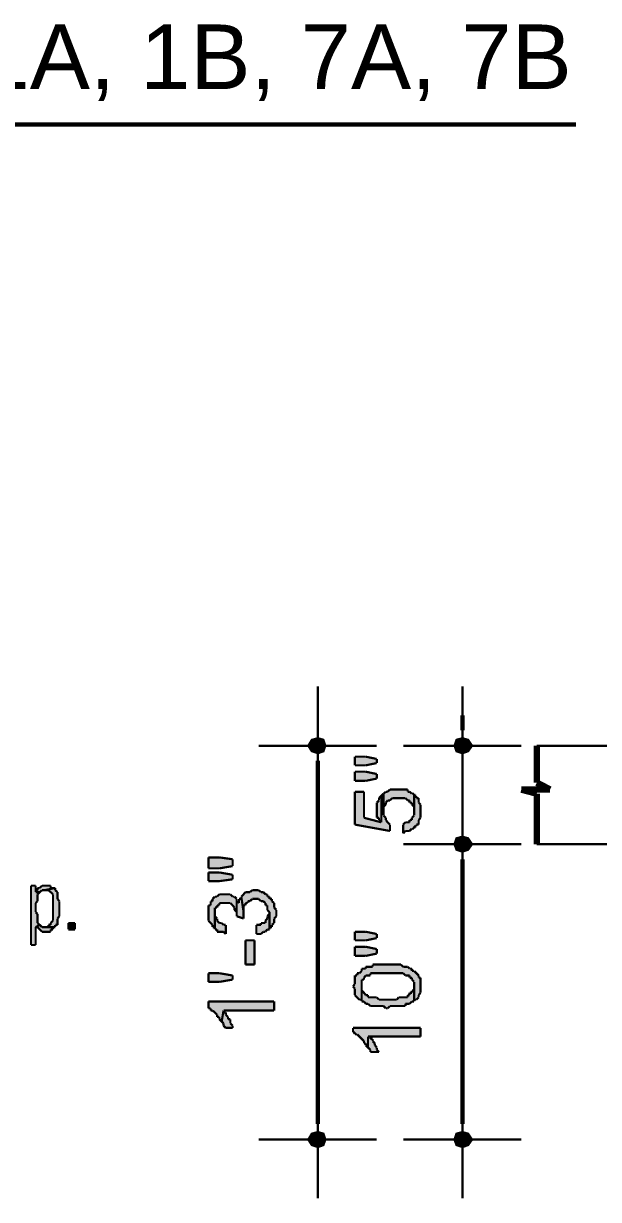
# Model space of a CAD drawing. Header units: millimetres. Extents: x 5 to 350, y 3 to 213.
# Drawn here: x 97.92 to 120.16, y 104.7 to 150.2 of the extents above; entities that cross this region are included whole.
import ezdxf

# ---------------------------------------------------------------- set-up
doc = ezdxf.new("R2010")
doc.units = ezdxf.units.MM
for name, color, linetype in [('H', 251, 'Continuous'), ('P', 255, 'Continuous'), ('T', 255, 'Continuous')]:
    doc.layers.add(name, color=color, linetype=linetype)
doc.styles.get("Standard").update_dxf_attribs({"font": 'arial.ttf'})

msp = doc.modelspace()

# ---------------------------------------------------------------- hatches: boundary and pattern name
at = {"layer": 'H', "linetype": 'Continuous'}
for points in [[(108.885, 122.255), (109.044, 122.52), (109.308, 122.255), (108.885, 122.255)], [(109.308, 122.255), (109.044, 122.52), (109.308, 122.59), (109.308, 122.255)], [(109.308, 122.255), (109.308, 122.59), (109.555, 122.52), (109.308, 122.255)], [(109.308, 122.255), (109.555, 122.52), (109.643, 122.255), (109.308, 122.255)], [(114.547, 122.255), (114.635, 122.52), (114.9, 122.255), (114.547, 122.255)], [(114.9, 122.255), (114.635, 122.52), (114.9, 122.59), (114.9, 122.255)], [(114.9, 122.255), (114.9, 122.59), (115.147, 122.52), (114.9, 122.255)], [(114.9, 122.255), (115.147, 122.52), (115.323, 122.255), (114.9, 122.255)], [(109.044, 122.008), (108.885, 122.255), (109.308, 122.255), (109.044, 122.008)], [(109.308, 121.92), (109.044, 122.008), (109.308, 122.255), (109.308, 121.92)], [(109.308, 121.92), (109.308, 122.255), (109.555, 122.008), (109.308, 121.92)], [(109.555, 122.008), (109.308, 122.255), (109.643, 122.255), (109.555, 122.008)], [(114.635, 122.008), (114.547, 122.255), (114.9, 122.255), (114.635, 122.008)], [(114.9, 121.92), (114.635, 122.008), (114.9, 122.255), (114.9, 121.92)], [(114.9, 121.92), (114.9, 122.255), (115.147, 122.008), (114.9, 121.92)], [(115.147, 122.008), (114.9, 122.255), (115.323, 122.255), (115.147, 122.008)], [(110.737, 121.497), (110.737, 121.832), (111.16, 121.832), (111.584, 121.744), (111.584, 121.585), (111.16, 121.497), (110.737, 121.497)], [(110.737, 120.897), (110.737, 121.25), (111.16, 121.25), (111.584, 121.162), (111.584, 120.985), (111.16, 120.897), (110.737, 120.897)], [(112.095, 118.957), (110.737, 119.204), (110.737, 120.474), (111.09, 120.474), (111.09, 119.468), (111.76, 119.292), (111.76, 120.315), (111.848, 120.403), (111.848, 119.556), (111.936, 119.468), (111.936, 119.38), (112.095, 119.204), (112.095, 118.957)], [(111.76, 119.292), (111.672, 119.38), (111.672, 119.468), (111.584, 119.468), (111.584, 120.05), (111.672, 120.138), (111.672, 120.227), (111.76, 120.315), (111.76, 119.292)], [(111.848, 119.892), (111.848, 120.403), (111.936, 120.474), (112.007, 120.474), (112.095, 120.562), (112.783, 120.562), (112.783, 120.474), (112.854, 120.474), (112.942, 120.403), (113.03, 120.403), (113.03, 119.892), (112.942, 119.98), (112.942, 120.05), (112.854, 120.05), (112.854, 120.138), (112.783, 120.138), (112.695, 120.227), (112.183, 120.227), (112.095, 120.138), (112.007, 120.138), (111.936, 120.05), (111.936, 119.98), (111.848, 119.892)], [(112.607, 118.868), (112.607, 119.204), (112.695, 119.292), (112.854, 119.292), (112.854, 119.38), (112.942, 119.38), (112.942, 119.468), (113.03, 119.556), (113.03, 120.315), (113.118, 120.315), (113.118, 120.227), (113.206, 120.227), (113.206, 120.05), (113.277, 119.98), (113.277, 119.468), (113.206, 119.38), (113.206, 119.204), (113.118, 119.204), (113.118, 119.133), (113.03, 119.133), (113.03, 119.045), (112.942, 119.045), (112.854, 118.957), (112.695, 118.957), (112.607, 118.868)], [(114.9, 118.445), (114.635, 118.71), (114.9, 118.78), (114.9, 118.445)], [(114.9, 118.445), (114.635, 118.71), (114.9, 118.78), (114.9, 118.445)], [(114.9, 118.445), (114.9, 118.78), (115.147, 118.71), (114.9, 118.445)], [(114.9, 118.445), (114.9, 118.78), (115.147, 118.71), (114.9, 118.445)], [(114.547, 118.445), (114.635, 118.71), (114.9, 118.445), (114.547, 118.445)], [(114.547, 118.445), (114.635, 118.71), (114.9, 118.445), (114.547, 118.445)], [(114.635, 118.198), (114.547, 118.445), (114.9, 118.445), (114.635, 118.198)], [(114.635, 118.198), (114.547, 118.445), (114.9, 118.445), (114.635, 118.198)], [(114.9, 118.11), (114.635, 118.198), (114.9, 118.445), (114.9, 118.11)], [(114.9, 118.11), (114.635, 118.198), (114.9, 118.445), (114.9, 118.11)], [(114.9, 118.445), (115.147, 118.71), (115.323, 118.445), (114.9, 118.445)], [(114.9, 118.445), (115.147, 118.71), (115.323, 118.445), (114.9, 118.445)], [(114.9, 118.11), (114.9, 118.445), (115.147, 118.198), (114.9, 118.11)], [(115.147, 118.198), (114.9, 118.445), (115.323, 118.445), (115.147, 118.198)], [(114.9, 118.11), (114.9, 118.445), (115.147, 118.198), (114.9, 118.11)], [(115.147, 118.198), (114.9, 118.445), (115.323, 118.445), (115.147, 118.198)], [(105.075, 117.51), (105.075, 117.934), (105.498, 117.934), (106.01, 117.863), (106.01, 117.598), (105.498, 117.51), (105.075, 117.51)], [(105.075, 117.016), (105.075, 117.352), (105.498, 117.352), (106.01, 117.263), (106.01, 117.087), (105.498, 117.016), (105.075, 117.016)], [(98.213, 114.547), (98.213, 116.84), (98.39, 116.84), (98.39, 116.593), (98.548, 116.593), (98.46, 116.505), (98.46, 116.24), (98.39, 116.17), (98.39, 115.817), (98.46, 115.746), (98.46, 115.394), (98.548, 115.323), (98.39, 115.235), (98.39, 114.547), (98.213, 114.547)], [(98.39, 116.593), (98.46, 116.664), (98.46, 116.752), (98.548, 116.752), (98.637, 116.84), (98.972, 116.84), (98.972, 116.752), (99.148, 116.752), (98.725, 116.664), (98.637, 116.664), (98.548, 116.593), (98.39, 116.593)], [(98.884, 115.235), (98.884, 115.323), (98.972, 115.323), (98.972, 115.394), (99.06, 115.482), (99.06, 116.505), (98.884, 116.664), (98.725, 116.664), (99.148, 116.752), (99.148, 116.664), (99.236, 116.593), (99.236, 116.328), (99.307, 116.24), (99.307, 115.658), (99.236, 115.57), (99.236, 115.323), (99.148, 115.323), (99.148, 115.235), (98.884, 115.235)], [(105.234, 115.235), (105.234, 115.323), (105.075, 115.482), (105.075, 116.082), (105.163, 116.082), (105.163, 116.24), (105.234, 116.24), (105.234, 116.328), (105.322, 116.417), (105.41, 116.417), (105.498, 116.505), (105.922, 116.505), (106.01, 116.417), (106.08, 116.417), (106.168, 116.328), (106.168, 115.817), (106.08, 115.905), (106.08, 115.993), (105.922, 116.17), (105.498, 116.17), (105.498, 116.082), (105.41, 116.082), (105.41, 115.993), (105.322, 115.993), (105.322, 115.235), (105.234, 115.235)], [(107.438, 115.235), (107.438, 115.817), (107.35, 115.905), (107.35, 116.082), (107.28, 116.082), (107.28, 116.17), (107.192, 116.24), (107.103, 116.24), (107.015, 116.328), (106.768, 116.328), (106.68, 116.24), (106.592, 116.24), (106.592, 116.17), (106.504, 116.17), (106.504, 116.082), (106.433, 116.082), (106.433, 115.817), (106.345, 116.417), (106.504, 116.593), (106.68, 116.593), (106.768, 116.664), (107.015, 116.664), (107.103, 116.593), (107.192, 116.593), (107.28, 116.505), (107.35, 116.505), (107.35, 116.417), (107.438, 116.417), (107.438, 116.328), (107.527, 116.328), (107.527, 116.24), (107.615, 116.17), (107.615, 115.993), (107.703, 115.905), (107.703, 115.658), (107.615, 115.57), (107.615, 115.394), (107.527, 115.323), (107.527, 115.235), (107.438, 115.235)], [(106.433, 115.57), (106.168, 115.658), (106.168, 116.24), (106.257, 116.17), (106.257, 116.328), (106.345, 116.328), (106.345, 116.417), (106.433, 115.817), (106.433, 115.57)], [(105.745, 114.97), (105.657, 115.058), (105.41, 115.058), (105.41, 115.147), (105.322, 115.147), (105.322, 115.658), (105.41, 115.57), (105.41, 115.482), (105.498, 115.394), (105.586, 115.394), (105.657, 115.323), (105.745, 115.323), (105.745, 114.97)], [(106.927, 114.97), (106.927, 115.323), (107.103, 115.323), (107.103, 115.394), (107.28, 115.394), (107.28, 115.482), (107.35, 115.57), (107.35, 115.658), (107.438, 115.746), (107.438, 115.147), (107.35, 115.147), (107.28, 115.058), (107.192, 115.058), (107.103, 114.97), (106.927, 114.97)], [(98.637, 115.058), (98.46, 115.235), (98.39, 115.235), (98.548, 115.323), (98.637, 115.235), (99.06, 115.235), (99.06, 115.147), (98.972, 115.147), (98.972, 115.058), (98.637, 115.058)], [(99.66, 115.147), (99.66, 115.394), (99.907, 115.394), (99.907, 115.147), (99.66, 115.147)], [(106.504, 113.788), (106.504, 114.723), (106.856, 114.723), (106.856, 113.788), (106.504, 113.788)], [(110.737, 114.723), (110.737, 115.058), (111.16, 115.058), (111.584, 114.97), (111.584, 114.812), (111.16, 114.723), (110.737, 114.723)], [(110.737, 114.124), (110.737, 114.476), (111.16, 114.476), (111.584, 114.388), (111.584, 114.212), (111.16, 114.124), (110.737, 114.124)], [(110.913, 112.43), (110.737, 112.607), (110.737, 112.854), (110.666, 112.942), (110.737, 113.03), (110.737, 113.365), (110.825, 113.365), (110.825, 113.453), (110.913, 113.453), (111.002, 113.542), (111.002, 113.63), (111.16, 113.63), (111.16, 113.7), (111.425, 113.7), (111.425, 113.788), (112.518, 113.788), (112.607, 113.7), (112.783, 113.7), (112.854, 113.63), (112.942, 113.63), (112.942, 113.542), (113.03, 113.542), (113.206, 113.365), (113.206, 113.277), (113.277, 113.277), (113.277, 112.695), (113.206, 112.607), (113.206, 112.518), (113.118, 112.43), (113.03, 112.43), (113.03, 113.118), (112.942, 113.206), (112.942, 113.277), (112.854, 113.277), (112.854, 113.365), (112.695, 113.365), (112.607, 113.453), (111.337, 113.453), (111.337, 113.365), (111.16, 113.365), (111.09, 113.277), (111.09, 113.206), (111.002, 113.206), (111.002, 112.43), (110.913, 112.43)], [(105.075, 113.118), (105.075, 113.453), (105.498, 113.453), (106.01, 113.365), (106.01, 113.206), (105.498, 113.118), (105.075, 113.118)], [(111.936, 112.095), (111.848, 112.183), (111.337, 112.183), (111.248, 112.272), (111.16, 112.272), (111.09, 112.36), (111.002, 112.36), (111.002, 112.783), (111.16, 112.607), (111.248, 112.607), (111.248, 112.518), (111.584, 112.518), (111.672, 112.43), (112.36, 112.43), (112.43, 112.518), (112.783, 112.518), (112.783, 112.607), (112.854, 112.607), (112.854, 112.695), (112.942, 112.695), (112.942, 112.783), (113.03, 112.783), (113.03, 112.36), (112.942, 112.36), (112.854, 112.272), (112.695, 112.272), (112.695, 112.183), (112.095, 112.183), (112.007, 112.095), (111.936, 112.095)], [(105.586, 111.584), (105.498, 111.672), (105.498, 111.76), (105.41, 111.76), (105.41, 111.848), (105.234, 112.007), (105.163, 112.007), (105.163, 112.095), (105.075, 112.095), (105.075, 112.36), (107.615, 112.36), (107.615, 112.007), (105.657, 112.007), (105.586, 111.584)], [(105.745, 111.337), (105.657, 111.425), (105.657, 111.513), (105.586, 111.584), (105.657, 112.007), (105.657, 111.936), (105.745, 111.936), (105.745, 111.848), (105.833, 111.76), (105.833, 111.672), (105.922, 111.672), (105.922, 111.513), (106.01, 111.425), (106.01, 111.337), (105.745, 111.337)], [(111.248, 110.578), (111.16, 110.666), (111.16, 110.737), (111.09, 110.737), (111.09, 110.825), (110.825, 111.09), (110.737, 111.09), (110.737, 111.16), (110.666, 111.16), (110.666, 111.337), (113.277, 111.337), (113.277, 111.002), (111.248, 111.002), (111.248, 110.578)], [(111.337, 110.402), (111.337, 110.49), (111.248, 110.578), (111.248, 111.002), (111.337, 111.002), (111.337, 110.913), (111.425, 110.913), (111.425, 110.825), (111.513, 110.737), (111.513, 110.666), (111.584, 110.578), (111.584, 110.49), (111.672, 110.402), (111.337, 110.402)], [(108.885, 107.015), (109.044, 107.28), (109.308, 107.015), (108.885, 107.015)], [(109.044, 106.768), (108.885, 107.015), (109.308, 107.015), (109.044, 106.768)], [(109.308, 107.015), (109.044, 107.28), (109.308, 107.35), (109.308, 107.015)], [(109.308, 106.68), (109.044, 106.768), (109.308, 107.015), (109.308, 106.68)], [(109.308, 107.015), (109.308, 107.35), (109.555, 107.28), (109.308, 107.015)], [(109.308, 107.015), (109.555, 107.28), (109.643, 107.015), (109.308, 107.015)], [(109.308, 106.68), (109.308, 107.015), (109.555, 106.768), (109.308, 106.68)], [(109.555, 106.768), (109.308, 107.015), (109.643, 107.015), (109.555, 106.768)], [(114.547, 107.015), (114.635, 107.28), (114.9, 107.015), (114.547, 107.015)], [(114.635, 106.768), (114.547, 107.015), (114.9, 107.015), (114.635, 106.768)], [(114.9, 107.015), (114.635, 107.28), (114.9, 107.35), (114.9, 107.015)], [(114.9, 106.68), (114.635, 106.768), (114.9, 107.015), (114.9, 106.68)], [(114.9, 107.015), (114.9, 107.35), (115.147, 107.28), (114.9, 107.015)], [(114.9, 107.015), (115.147, 107.28), (115.323, 107.015), (114.9, 107.015)], [(114.9, 106.68), (114.9, 107.015), (115.147, 106.768), (114.9, 106.68)], [(115.147, 106.768), (114.9, 107.015), (115.323, 107.015), (115.147, 106.768)]]:
    msp.add_hatch(color=256, dxfattribs=at).paths.add_polyline_path(points)

# ---------------------------------------------------------------- linework, layer by layer
at = {"layer": 'P'}
for points, const_width in [([(90.417, 146.297), (119.292, 146.297)], 0.169), ([(109.308, 119.98), (109.308, 124.548)], 0.085), ([(114.9, 124.548), (114.9, 119.98)], 0.085), ([(114.9, 122.855), (114.9, 123.437)], 0.169), ([(107.015, 122.255), (111.584, 122.255)], 0.085), ([(117.175, 122.255), (112.607, 122.255)], 0.085), ([(117.775, 120.826), (117.775, 122.255)], 0.254), ([(138.853, 122.255), (117.775, 122.255)], 0.085), ([(109.308, 121.673), (109.308, 107.615)], 0.169), ([(110.737, 121.832), (110.737, 121.497)], 0.085), ([(111.16, 121.832), (110.737, 121.832)], 0.085), ([(110.737, 121.497), (111.16, 121.497)], 0.085), ([(111.584, 121.744), (111.16, 121.832)], 0.085), ([(111.16, 121.497), (111.584, 121.585)], 0.085), ([(111.584, 121.585), (111.584, 121.744)], 0.085), ([(110.737, 121.25), (110.737, 120.897)], 0.085), ([(111.16, 121.25), (110.737, 121.25)], 0.085), ([(111.584, 121.162), (111.16, 121.25)], 0.085), ([(111.584, 120.985), (111.584, 121.162)], 0.085), ([(110.737, 120.897), (111.16, 120.897)], 0.085), ([(111.16, 120.897), (111.584, 120.985)], 0.085), ([(112.095, 120.562), (112.007, 120.474)], 0.085), ([(112.183, 120.562), (112.095, 120.562)], 0.085), ([(112.272, 120.562), (112.183, 120.562)], 0.085), ([(112.36, 120.562), (112.272, 120.562)], 0.085), ([(112.43, 120.562), (112.36, 120.562)], 0.085), ([(112.518, 120.562), (112.43, 120.562)], 0.085), ([(112.607, 120.562), (112.518, 120.562)], 0.085), ([(112.695, 120.562), (112.607, 120.562)], 0.085), ([(112.783, 120.562), (112.695, 120.562)], 0.085), ([(112.783, 120.474), (112.783, 120.562)], 0.085), ([(114.9, 116.17), (114.9, 120.738)], 0.085), ([(114.9, 116.17), (114.9, 120.738)], 0.085), ([(117.775, 120.403), (117.175, 120.562)], 0.254), ([(117.175, 120.562), (118.286, 120.562)], 0.254), ([(118.286, 120.562), (117.775, 120.826)], 0.254), ([(110.737, 120.474), (110.737, 119.204)], 0.085), ([(111.09, 120.474), (110.737, 120.474)], 0.085), ([(111.09, 119.468), (111.09, 120.474)], 0.085), ([(111.672, 120.138), (111.584, 120.05)], 0.085), ([(111.76, 120.315), (111.672, 120.227)], 0.085), ([(111.672, 120.227), (111.672, 120.138)], 0.085), ([(111.848, 120.403), (111.76, 120.315)], 0.085), ([(111.76, 119.292), (111.76, 120.315)], 0.085), ([(111.76, 120.315), (111.76, 119.292)], 0.085), ([(111.936, 120.474), (111.848, 120.403)], 0.085), ([(111.848, 120.403), (111.848, 119.715)], 0.085), ([(111.848, 120.403), (111.848, 120.403)], 0.085), ([(111.848, 119.715), (111.848, 120.403)], 0.085), ([(112.007, 120.474), (111.936, 120.474)], 0.085), ([(111.936, 120.05), (112.007, 120.138)], 0.085), ([(112.007, 120.138), (112.095, 120.138)], 0.085), ([(112.095, 120.138), (112.183, 120.227)], 0.085), ([(112.183, 120.227), (112.272, 120.227)], 0.085), ([(112.272, 120.227), (112.36, 120.227)], 0.085), ([(112.36, 120.227), (112.43, 120.227)], 0.085), ([(112.43, 120.227), (112.518, 120.227)], 0.085), ([(112.518, 120.227), (112.607, 120.227)], 0.085), ([(112.607, 120.227), (112.695, 120.227)], 0.085), ([(112.695, 120.227), (112.783, 120.138)], 0.085), ([(112.854, 120.474), (112.783, 120.474)], 0.085), ([(112.783, 120.138), (112.854, 120.138)], 0.085), ([(112.942, 120.403), (112.854, 120.474)], 0.085), ([(112.854, 120.138), (112.854, 120.05)], 0.085), ([(113.03, 120.403), (112.942, 120.403)], 0.085), ([(113.03, 120.315), (113.03, 120.403)], 0.085), ([(113.118, 120.315), (113.03, 120.315)], 0.085), ([(113.03, 120.315), (113.03, 119.715)], 0.085), ([(113.03, 119.715), (113.03, 120.315)], 0.085), ([(113.118, 120.227), (113.118, 120.315)], 0.085), ([(113.206, 120.227), (113.118, 120.227)], 0.085), ([(113.206, 120.138), (113.206, 120.227)], 0.085), ([(113.206, 120.05), (113.206, 120.138)], 0.085), ([(117.775, 118.445), (117.775, 120.403)], 0.254), ([(111.584, 120.05), (111.584, 119.98)], 0.085), ([(111.584, 119.98), (111.584, 119.892)], 0.085), ([(111.584, 119.892), (111.584, 119.803)], 0.085), ([(111.584, 119.803), (111.584, 119.715)], 0.085), ([(111.584, 119.715), (111.584, 119.627)], 0.085), ([(111.848, 119.892), (111.936, 119.98)], 0.085), ([(111.848, 119.803), (111.848, 119.892)], 0.085), ([(111.848, 119.715), (111.848, 119.803)], 0.085), ([(111.848, 119.627), (111.848, 119.715)], 0.085), ([(111.936, 119.98), (111.936, 120.05)], 0.085), ([(112.854, 120.05), (112.942, 120.05)], 0.085), ([(112.942, 120.05), (112.942, 119.98)], 0.085), ([(112.942, 119.98), (113.03, 119.892)], 0.085), ([(113.03, 119.892), (113.03, 119.803)], 0.085), ([(113.03, 119.803), (113.03, 119.715)], 0.085), ([(113.03, 119.715), (113.03, 119.627)], 0.085), ([(113.277, 119.98), (113.206, 120.05)], 0.085), ([(113.277, 119.892), (113.277, 119.98)], 0.085), ([(113.277, 119.803), (113.277, 119.892)], 0.085), ([(113.277, 119.715), (113.277, 119.803)], 0.085), ([(113.277, 119.627), (113.277, 119.715)], 0.085), ([(110.737, 119.204), (112.095, 118.957)], 0.085), ([(111.76, 119.292), (111.09, 119.468)], 0.085), ([(111.584, 119.627), (111.584, 119.556)], 0.085), ([(111.584, 119.556), (111.584, 119.468)], 0.085), ([(111.584, 119.468), (111.672, 119.468)], 0.085), ([(111.672, 119.468), (111.672, 119.38)], 0.085), ([(111.672, 119.38), (111.76, 119.292)], 0.085), ([(111.848, 119.556), (111.848, 119.627)], 0.085), ([(111.936, 119.468), (111.848, 119.556)], 0.085), ([(111.936, 119.38), (111.936, 119.468)], 0.085), ([(112.007, 119.292), (111.936, 119.38)], 0.085), ([(112.095, 119.204), (112.007, 119.292)], 0.085), ([(112.095, 118.957), (112.095, 119.204)], 0.085), ([(112.695, 119.292), (112.607, 119.204)], 0.085), ([(112.607, 119.204), (112.607, 118.868)], 0.085), ([(112.607, 119.204), (112.607, 119.204)], 0.085), ([(112.783, 119.292), (112.695, 119.292)], 0.085), ([(112.854, 119.292), (112.783, 119.292)], 0.085), ([(112.942, 119.38), (112.854, 119.38)], 0.085), ([(112.854, 119.38), (112.854, 119.292)], 0.085), ([(113.03, 119.556), (112.942, 119.468)], 0.085), ([(112.942, 119.468), (112.942, 119.38)], 0.085), ([(113.03, 119.627), (113.03, 119.556)], 0.085), ([(113.118, 119.133), (113.118, 119.204)], 0.085), ([(113.118, 119.204), (113.206, 119.204)], 0.085), ([(113.206, 119.38), (113.277, 119.468)], 0.085), ([(113.206, 119.292), (113.206, 119.38)], 0.085), ([(113.206, 119.204), (113.206, 119.292)], 0.085), ([(113.277, 119.556), (113.277, 119.627)], 0.085), ([(113.277, 119.468), (113.277, 119.556)], 0.085), ([(112.607, 118.868), (112.695, 118.957)], 0.085), ([(112.695, 118.957), (112.783, 118.957)], 0.085), ([(112.783, 118.957), (112.854, 118.957)], 0.085), ([(112.854, 118.957), (112.942, 119.045)], 0.085), ([(112.942, 119.045), (113.03, 119.045)], 0.085), ([(113.03, 119.045), (113.03, 119.133)], 0.085), ([(113.03, 119.133), (113.118, 119.133)], 0.085), ([(112.607, 118.445), (117.175, 118.445)], 0.085), ([(112.607, 118.445), (117.175, 118.445)], 0.085), ([(117.775, 118.445), (124.037, 118.445)], 0.085), ([(105.075, 117.934), (105.075, 117.51)], 0.085), ([(105.498, 117.934), (105.075, 117.934)], 0.085), ([(106.01, 117.863), (105.498, 117.934)], 0.085), ([(106.01, 117.598), (106.01, 117.863)], 0.085), ([(114.9, 117.863), (114.9, 117.352)], 0.169), ([(114.9, 117.863), (114.9, 107.615)], 0.169), ([(105.075, 117.51), (105.498, 117.51)], 0.085), ([(105.498, 117.51), (106.01, 117.598)], 0.085), ([(105.075, 117.352), (105.075, 117.016)], 0.085), ([(105.498, 117.352), (105.075, 117.352)], 0.085), ([(105.075, 117.016), (105.498, 117.016)], 0.085), ([(106.01, 117.263), (105.498, 117.352)], 0.085), ([(105.498, 117.016), (106.01, 117.087)], 0.085), ([(106.01, 117.087), (106.01, 117.263)], 0.085), ([(98.39, 116.84), (98.213, 116.84)], 0.085), ([(98.213, 116.84), (98.213, 114.547)], 0.085), ([(98.39, 116.593), (98.39, 116.84)], 0.085), ([(98.46, 116.664), (98.39, 116.593)], 0.085), ([(98.548, 116.593), (98.39, 116.593)], 0.085), ([(98.39, 116.593), (98.548, 116.593)], 0.085), ([(98.548, 116.752), (98.46, 116.752)], 0.085), ([(98.46, 116.752), (98.46, 116.664)], 0.085), ([(98.46, 116.505), (98.548, 116.593)], 0.085), ([(98.46, 116.417), (98.46, 116.505)], 0.085), ([(98.637, 116.84), (98.548, 116.752)], 0.085), ([(98.548, 116.593), (98.637, 116.664)], 0.085), ([(98.725, 116.84), (98.637, 116.84)], 0.085), ([(98.637, 116.664), (98.725, 116.664)], 0.085), ([(98.813, 116.84), (98.725, 116.84)], 0.085), ([(99.148, 116.752), (98.725, 116.664)], 0.085), ([(98.725, 116.664), (99.148, 116.752)], 0.085), ([(98.725, 116.664), (98.813, 116.664)], 0.085), ([(98.884, 116.84), (98.813, 116.84)], 0.085), ([(98.813, 116.664), (98.884, 116.664)], 0.085), ([(98.972, 116.84), (98.884, 116.84)], 0.085), ([(98.884, 116.84), (98.884, 116.84)], 0.085), ([(98.884, 116.664), (98.972, 116.593)], 0.085), ([(98.972, 116.752), (98.972, 116.84)], 0.085), ([(99.06, 116.752), (98.972, 116.752)], 0.085), ([(98.972, 116.593), (99.06, 116.505)], 0.085), ([(99.148, 116.752), (99.06, 116.752)], 0.085), ([(99.06, 116.505), (99.06, 116.417)], 0.085), ([(99.148, 116.664), (99.148, 116.752)], 0.085), ([(99.236, 116.593), (99.148, 116.664)], 0.085), ([(99.148, 116.664), (99.148, 116.664)], 0.085), ([(99.236, 116.505), (99.236, 116.593)], 0.085), ([(99.236, 116.417), (99.236, 116.505)], 0.085), ([(105.498, 116.505), (105.41, 116.417)], 0.085), ([(105.586, 116.505), (105.498, 116.505)], 0.085), ([(105.657, 116.505), (105.586, 116.505)], 0.085), ([(105.745, 116.505), (105.657, 116.505)], 0.085), ([(105.833, 116.505), (105.745, 116.505)], 0.085), ([(105.922, 116.505), (105.833, 116.505)], 0.085), ([(106.01, 116.417), (105.922, 116.505)], 0.085), ([(106.433, 116.505), (106.345, 116.417)], 0.085), ([(106.504, 116.593), (106.433, 116.505)], 0.085), ([(106.433, 116.505), (106.433, 116.505)], 0.085), ([(106.592, 116.593), (106.504, 116.593)], 0.085), ([(106.68, 116.593), (106.592, 116.593)], 0.085), ([(106.768, 116.664), (106.68, 116.593)], 0.085), ([(106.856, 116.664), (106.768, 116.664)], 0.085), ([(106.927, 116.664), (106.856, 116.664)], 0.085), ([(107.015, 116.664), (106.927, 116.664)], 0.085), ([(107.103, 116.593), (107.015, 116.664)], 0.085), ([(107.192, 116.593), (107.103, 116.593)], 0.085), ([(107.28, 116.505), (107.192, 116.593)], 0.085), ([(107.35, 116.505), (107.28, 116.505)], 0.085), ([(107.35, 116.417), (107.35, 116.505)], 0.085), ([(98.39, 116.17), (98.46, 116.24)], 0.085), ([(98.39, 116.082), (98.39, 116.17)], 0.085), ([(98.39, 115.993), (98.39, 116.082)], 0.085), ([(98.46, 116.328), (98.46, 116.417)], 0.085), ([(98.46, 116.24), (98.46, 116.328)], 0.085), ([(99.06, 116.417), (99.06, 116.328)], 0.085), ([(99.06, 116.328), (99.06, 116.24)], 0.085), ([(99.06, 116.24), (99.06, 116.17)], 0.085), ([(99.06, 116.17), (99.06, 116.082)], 0.085), ([(99.06, 116.082), (99.06, 115.993)], 0.085), ([(99.236, 116.328), (99.236, 116.417)], 0.085), ([(99.307, 116.24), (99.236, 116.328)], 0.085), ([(99.307, 116.17), (99.307, 116.24)], 0.085), ([(99.307, 116.082), (99.307, 116.17)], 0.085), ([(99.307, 115.993), (99.307, 116.082)], 0.085), ([(105.163, 116.082), (105.075, 116.082)], 0.085), ([(105.075, 116.082), (105.075, 115.993)], 0.085), ([(105.234, 116.24), (105.163, 116.24)], 0.085), ([(105.163, 116.24), (105.163, 116.17)], 0.085), ([(105.163, 116.17), (105.163, 116.082)], 0.085), ([(105.322, 116.417), (105.234, 116.328)], 0.085), ([(105.234, 116.328), (105.234, 116.24)], 0.085), ([(105.41, 116.417), (105.322, 116.417)], 0.085), ([(105.41, 115.993), (105.41, 116.082)], 0.085), ([(105.41, 116.082), (105.498, 116.082)], 0.085), ([(105.498, 116.082), (105.498, 116.17)], 0.085), ([(105.498, 116.17), (105.586, 116.17)], 0.085), ([(105.586, 116.17), (105.657, 116.17)], 0.085), ([(105.657, 116.17), (105.745, 116.17)], 0.085), ([(105.745, 116.17), (105.833, 116.17)], 0.085), ([(105.833, 116.17), (105.922, 116.17)], 0.085), ([(105.922, 116.17), (106.01, 116.082)], 0.085), ([(106.08, 116.417), (106.01, 116.417)], 0.085), ([(106.01, 116.082), (106.08, 115.993)], 0.085), ([(106.168, 116.328), (106.08, 116.417)], 0.085), ([(106.168, 116.24), (106.168, 116.328)], 0.085), ([(106.168, 116.328), (106.168, 115.658)], 0.085), ([(106.168, 115.658), (106.168, 116.328)], 0.085), ([(106.257, 116.17), (106.168, 116.24)], 0.085), ([(106.345, 116.328), (106.257, 116.328)], 0.085), ([(106.257, 116.328), (106.257, 116.24)], 0.085), ([(106.257, 116.24), (106.257, 116.17)], 0.085), ([(106.345, 116.417), (106.433, 115.817)], 0.085), ([(106.433, 115.817), (106.345, 116.417)], 0.085), ([(106.345, 116.417), (106.345, 116.328)], 0.085), ([(106.433, 115.993), (106.433, 116.082)], 0.085), ([(106.433, 116.082), (106.504, 116.082)], 0.085), ([(106.504, 116.082), (106.504, 116.17)], 0.085), ([(106.504, 116.17), (106.592, 116.17)], 0.085), ([(106.592, 116.17), (106.592, 116.24)], 0.085), ([(106.592, 116.24), (106.68, 116.24)], 0.085), ([(106.68, 116.24), (106.768, 116.328)], 0.085), ([(106.768, 116.328), (106.856, 116.328)], 0.085), ([(106.856, 116.328), (106.927, 116.328)], 0.085), ([(106.927, 116.328), (107.015, 116.328)], 0.085), ([(107.015, 116.328), (107.103, 116.24)], 0.085), ([(107.103, 116.24), (107.192, 116.24)], 0.085), ([(107.192, 116.24), (107.28, 116.17)], 0.085), ([(107.28, 116.17), (107.28, 116.082)], 0.085), ([(107.28, 116.082), (107.35, 116.082)], 0.085), ([(107.438, 116.417), (107.35, 116.417)], 0.085), ([(107.35, 116.082), (107.35, 115.993)], 0.085), ([(107.438, 116.328), (107.438, 116.417)], 0.085), ([(107.527, 116.328), (107.438, 116.328)], 0.085), ([(107.527, 116.24), (107.527, 116.328)], 0.085), ([(107.615, 116.17), (107.527, 116.24)], 0.085), ([(107.615, 116.082), (107.615, 116.17)], 0.085), ([(107.615, 115.993), (107.615, 116.082)], 0.085), ([(98.39, 115.905), (98.39, 115.993)], 0.085), ([(98.39, 115.817), (98.39, 115.905)], 0.085), ([(98.46, 115.746), (98.39, 115.817)], 0.085), ([(98.46, 115.658), (98.46, 115.746)], 0.085), ([(98.46, 115.57), (98.46, 115.658)], 0.085), ([(98.46, 115.482), (98.46, 115.57)], 0.085), ([(99.06, 115.993), (99.06, 115.905)], 0.085), ([(99.06, 115.905), (99.06, 115.817)], 0.085), ([(99.06, 115.817), (99.06, 115.746)], 0.085), ([(99.06, 115.746), (99.06, 115.658)], 0.085), ([(99.06, 115.658), (99.06, 115.57)], 0.085), ([(99.06, 115.57), (99.06, 115.482)], 0.085), ([(99.236, 115.57), (99.307, 115.658)], 0.085), ([(99.236, 115.482), (99.236, 115.57)], 0.085), ([(99.307, 115.905), (99.307, 115.993)], 0.085), ([(99.307, 115.817), (99.307, 115.905)], 0.085), ([(99.307, 115.746), (99.307, 115.817)], 0.085), ([(99.307, 115.658), (99.307, 115.746)], 0.085), ([(105.075, 115.993), (105.075, 115.905)], 0.085), ([(105.075, 115.905), (105.075, 115.817)], 0.085), ([(105.075, 115.817), (105.075, 115.746)], 0.085), ([(105.075, 115.746), (105.075, 115.658)], 0.085), ([(105.075, 115.658), (105.075, 115.57)], 0.085), ([(105.075, 115.57), (105.075, 115.482)], 0.085), ([(105.322, 115.905), (105.322, 115.993)], 0.085), ([(105.322, 115.993), (105.41, 115.993)], 0.085), ([(105.322, 115.817), (105.322, 115.905)], 0.085), ([(105.322, 115.746), (105.322, 115.817)], 0.085), ([(105.322, 115.658), (105.322, 115.746)], 0.085), ([(105.322, 115.746), (105.322, 115.746)], 0.085), ([(105.322, 115.746), (105.322, 115.235)], 0.085), ([(105.322, 115.235), (105.322, 115.746)], 0.085), ([(105.41, 115.57), (105.322, 115.658)], 0.085), ([(105.41, 115.482), (105.41, 115.57)], 0.085), ([(106.08, 115.993), (106.08, 115.905)], 0.085), ([(106.08, 115.905), (106.168, 115.817)], 0.085), ([(106.168, 115.817), (106.168, 115.746)], 0.085), ([(106.168, 115.746), (106.168, 115.658)], 0.085), ([(106.168, 115.658), (106.433, 115.57)], 0.085), ([(106.168, 115.658), (106.168, 115.658)], 0.085), ([(106.433, 115.905), (106.433, 115.993)], 0.085), ([(106.433, 115.817), (106.433, 115.905)], 0.085), ([(106.433, 115.746), (106.433, 115.817)], 0.085), ([(106.433, 115.658), (106.433, 115.746)], 0.085), ([(106.433, 115.57), (106.433, 115.658)], 0.085), ([(107.35, 115.57), (107.28, 115.482)], 0.085), ([(107.35, 115.993), (107.35, 115.905)], 0.085), ([(107.35, 115.905), (107.438, 115.817)], 0.085), ([(107.438, 115.746), (107.35, 115.658)], 0.085), ([(107.35, 115.658), (107.35, 115.57)], 0.085), ([(107.438, 115.147), (107.438, 115.817)], 0.085), ([(107.438, 115.817), (107.438, 115.746)], 0.085), ([(107.438, 115.817), (107.438, 115.147)], 0.085), ([(107.703, 115.905), (107.615, 115.993)], 0.085), ([(107.615, 115.57), (107.703, 115.658)], 0.085), ([(107.615, 115.482), (107.615, 115.57)], 0.085), ([(107.703, 115.817), (107.703, 115.905)], 0.085), ([(107.703, 115.746), (107.703, 115.817)], 0.085), ([(107.703, 115.658), (107.703, 115.746)], 0.085), ([(98.548, 115.323), (98.39, 115.235)], 0.085), ([(98.39, 115.235), (98.548, 115.323)], 0.085), ([(98.39, 115.235), (98.46, 115.235)], 0.085), ([(98.39, 114.547), (98.39, 115.235)], 0.085), ([(98.46, 115.394), (98.46, 115.482)], 0.085), ([(98.548, 115.323), (98.46, 115.394)], 0.085), ([(98.46, 115.235), (98.548, 115.147)], 0.085), ([(98.637, 115.235), (98.548, 115.323)], 0.085), ([(98.548, 115.147), (98.637, 115.058)], 0.085), ([(98.725, 115.235), (98.637, 115.235)], 0.085), ([(98.637, 115.235), (98.637, 115.235)], 0.085), ([(99.06, 115.235), (98.725, 115.235)], 0.085), ([(98.813, 115.235), (98.725, 115.235)], 0.085), ([(98.725, 115.235), (99.06, 115.235)], 0.085), ([(98.884, 115.235), (98.813, 115.235)], 0.085), ([(98.972, 115.323), (98.884, 115.323)], 0.085), ([(98.884, 115.323), (98.884, 115.235)], 0.085), ([(99.06, 115.482), (98.972, 115.394)], 0.085), ([(98.972, 115.394), (98.972, 115.323)], 0.085), ([(98.972, 115.058), (98.972, 115.147)], 0.085), ([(98.972, 115.147), (99.06, 115.147)], 0.085), ([(99.06, 115.147), (99.06, 115.235)], 0.085), ([(99.06, 115.235), (99.148, 115.235)], 0.085), ([(99.148, 115.235), (99.148, 115.323)], 0.085), ([(99.148, 115.323), (99.236, 115.323)], 0.085), ([(99.236, 115.394), (99.236, 115.482)], 0.085), ([(99.236, 115.323), (99.236, 115.394)], 0.085), ([(99.66, 115.147), (99.66, 115.394)], 0.085), ([(99.66, 115.394), (99.907, 115.394)], 0.085), ([(99.907, 115.147), (99.66, 115.147)], 0.085), ([(99.66, 115.147), (99.66, 115.147)], 0.085), ([(99.907, 115.394), (99.907, 115.147)], 0.085), ([(105.075, 115.482), (105.163, 115.394)], 0.085), ([(105.163, 115.394), (105.234, 115.323)], 0.085), ([(105.234, 115.323), (105.234, 115.235)], 0.085), ([(105.234, 115.235), (105.322, 115.235)], 0.085), ([(105.322, 115.235), (105.322, 115.147)], 0.085), ([(105.322, 115.147), (105.41, 115.147)], 0.085), ([(105.498, 115.394), (105.41, 115.482)], 0.085), ([(105.41, 115.147), (105.41, 115.058)], 0.085), ([(105.586, 115.394), (105.498, 115.394)], 0.085), ([(105.657, 115.323), (105.586, 115.394)], 0.085), ([(105.745, 115.323), (105.657, 115.323)], 0.085), ([(105.745, 114.97), (105.745, 115.323)], 0.085), ([(106.927, 115.323), (106.927, 114.97)], 0.085), ([(107.015, 115.323), (106.927, 115.323)], 0.085), ([(107.103, 115.323), (107.015, 115.323)], 0.085), ([(107.192, 115.394), (107.103, 115.394)], 0.085), ([(107.103, 115.394), (107.103, 115.323)], 0.085), ([(107.28, 115.394), (107.192, 115.394)], 0.085), ([(107.28, 115.482), (107.28, 115.394)], 0.085), ([(107.28, 115.058), (107.35, 115.147)], 0.085), ([(107.35, 115.147), (107.438, 115.147)], 0.085), ([(107.438, 115.147), (107.438, 115.235)], 0.085), ([(107.438, 115.235), (107.527, 115.235)], 0.085), ([(107.527, 115.323), (107.615, 115.394)], 0.085), ([(107.527, 115.235), (107.527, 115.323)], 0.085), ([(107.615, 115.394), (107.615, 115.482)], 0.085), ([(98.637, 115.058), (98.725, 115.058)], 0.085), ([(98.725, 115.058), (98.813, 115.058)], 0.085), ([(98.813, 115.058), (98.884, 115.058)], 0.085), ([(98.884, 115.058), (98.972, 115.058)], 0.085), ([(105.41, 115.058), (105.498, 115.058)], 0.085), ([(105.498, 115.058), (105.586, 115.058)], 0.085), ([(105.586, 115.058), (105.657, 115.058)], 0.085), ([(105.657, 115.058), (105.745, 114.97)], 0.085), ([(106.504, 113.788), (106.504, 114.723)], 0.085), ([(106.504, 114.723), (106.856, 114.723)], 0.085), ([(106.856, 114.723), (106.856, 113.788)], 0.085), ([(106.927, 114.97), (107.015, 114.97)], 0.085), ([(107.015, 114.97), (107.103, 114.97)], 0.085), ([(107.103, 114.97), (107.192, 115.058)], 0.085), ([(107.192, 115.058), (107.28, 115.058)], 0.085), ([(110.737, 115.058), (110.737, 114.723)], 0.085), ([(111.16, 115.058), (110.737, 115.058)], 0.085), ([(110.737, 114.723), (111.16, 114.723)], 0.085), ([(111.584, 114.97), (111.16, 115.058)], 0.085), ([(111.16, 114.723), (111.584, 114.812)], 0.085), ([(111.584, 114.812), (111.584, 114.97)], 0.085), ([(98.213, 114.547), (98.39, 114.547)], 0.085), ([(110.737, 114.476), (110.737, 114.124)], 0.085), ([(111.16, 114.476), (110.737, 114.476)], 0.085), ([(111.584, 114.388), (111.16, 114.476)], 0.085), ([(111.16, 114.124), (111.584, 114.212)], 0.085), ([(111.584, 114.212), (111.584, 114.388)], 0.085), ([(106.856, 113.788), (106.504, 113.788)], 0.085), ([(106.856, 113.788), (106.856, 113.788)], 0.085), ([(110.737, 114.124), (111.16, 114.124)], 0.085), ([(111.513, 113.788), (111.425, 113.788)], 0.085), ([(111.425, 113.788), (111.425, 113.7)], 0.085), ([(111.584, 113.788), (111.513, 113.788)], 0.085), ([(111.672, 113.788), (111.584, 113.788)], 0.085), ([(111.76, 113.788), (111.672, 113.788)], 0.085), ([(111.848, 113.788), (111.76, 113.788)], 0.085), ([(111.936, 113.788), (111.848, 113.788)], 0.085), ([(112.007, 113.788), (111.936, 113.788)], 0.085), ([(112.095, 113.788), (112.007, 113.788)], 0.085), ([(112.183, 113.788), (112.095, 113.788)], 0.085), ([(112.272, 113.788), (112.183, 113.788)], 0.085), ([(112.36, 113.788), (112.272, 113.788)], 0.085), ([(112.43, 113.788), (112.36, 113.788)], 0.085), ([(112.518, 113.788), (112.43, 113.788)], 0.085), ([(112.607, 113.7), (112.518, 113.788)], 0.085), ([(105.075, 113.118), (105.075, 113.453)], 0.085), ([(105.075, 113.453), (105.498, 113.453)], 0.085), ([(105.498, 113.453), (106.01, 113.365)], 0.085), ([(106.01, 113.365), (106.01, 113.206)], 0.085), ([(110.825, 113.365), (110.737, 113.365)], 0.085), ([(110.737, 113.365), (110.737, 113.277)], 0.085), ([(110.737, 113.277), (110.737, 113.206)], 0.085), ([(110.913, 113.453), (110.825, 113.453)], 0.085), ([(110.825, 113.453), (110.825, 113.365)], 0.085), ([(111.002, 113.542), (110.913, 113.453)], 0.085), ([(111.09, 113.63), (111.002, 113.63)], 0.085), ([(111.002, 113.63), (111.002, 113.542)], 0.085), ([(111.16, 113.63), (111.09, 113.63)], 0.085), ([(111.09, 113.277), (111.16, 113.365)], 0.085), ([(111.09, 113.206), (111.09, 113.277)], 0.085), ([(111.248, 113.7), (111.16, 113.7)], 0.085), ([(111.16, 113.7), (111.16, 113.63)], 0.085), ([(111.16, 113.365), (111.248, 113.365)], 0.085), ([(111.337, 113.7), (111.248, 113.7)], 0.085), ([(111.248, 113.365), (111.337, 113.365)], 0.085), ([(111.425, 113.7), (111.337, 113.7)], 0.085), ([(111.337, 113.365), (111.337, 113.453)], 0.085), ([(111.337, 113.453), (111.425, 113.453)], 0.085), ([(111.425, 113.453), (111.513, 113.453)], 0.085), ([(111.513, 113.453), (111.584, 113.453)], 0.085), ([(111.584, 113.453), (111.672, 113.453)], 0.085), ([(111.672, 113.453), (111.76, 113.453)], 0.085), ([(111.76, 113.453), (111.848, 113.453)], 0.085), ([(111.848, 113.453), (111.936, 113.453)], 0.085), ([(111.936, 113.453), (112.007, 113.453)], 0.085), ([(112.007, 113.453), (112.095, 113.453)], 0.085), ([(112.095, 113.453), (112.183, 113.453)], 0.085), ([(112.183, 113.453), (112.272, 113.453)], 0.085), ([(112.272, 113.453), (112.36, 113.453)], 0.085), ([(112.36, 113.453), (112.43, 113.453)], 0.085), ([(112.43, 113.453), (112.518, 113.453)], 0.085), ([(112.518, 113.453), (112.607, 113.453)], 0.085), ([(112.695, 113.7), (112.607, 113.7)], 0.085), ([(112.607, 113.453), (112.695, 113.365)], 0.085), ([(112.783, 113.7), (112.695, 113.7)], 0.085), ([(112.695, 113.365), (112.783, 113.365)], 0.085), ([(112.854, 113.63), (112.783, 113.7)], 0.085), ([(112.783, 113.365), (112.854, 113.365)], 0.085), ([(112.942, 113.63), (112.854, 113.63)], 0.085), ([(112.854, 113.365), (112.854, 113.277)], 0.085), ([(112.854, 113.277), (112.942, 113.277)], 0.085), ([(112.942, 113.542), (112.942, 113.63)], 0.085), ([(113.03, 113.542), (112.942, 113.542)], 0.085), ([(112.942, 113.277), (112.942, 113.206)], 0.085), ([(113.118, 113.453), (113.03, 113.542)], 0.085), ([(113.206, 113.365), (113.118, 113.453)], 0.085), ([(113.206, 113.277), (113.206, 113.365)], 0.085), ([(113.277, 113.277), (113.206, 113.277)], 0.085), ([(113.277, 113.206), (113.277, 113.277)], 0.085), ([(105.498, 113.118), (105.075, 113.118)], 0.085), ([(106.01, 113.206), (105.498, 113.118)], 0.085), ([(106.01, 113.206), (106.01, 113.206)], 0.085), ([(110.737, 113.03), (110.666, 112.942)], 0.085), ([(110.666, 112.942), (110.737, 112.854)], 0.085), ([(110.737, 113.206), (110.737, 113.118)], 0.085), ([(110.737, 113.118), (110.737, 113.03)], 0.085), ([(110.737, 112.854), (110.737, 112.783)], 0.085), ([(111.002, 113.118), (111.002, 113.206)], 0.085), ([(111.002, 113.206), (111.09, 113.206)], 0.085), ([(111.002, 113.03), (111.002, 113.118)], 0.085), ([(111.002, 112.942), (111.002, 113.03)], 0.085), ([(111.002, 112.854), (111.002, 112.942)], 0.085), ([(111.002, 112.942), (111.002, 112.43)], 0.085), ([(111.002, 112.43), (111.002, 112.942)], 0.085), ([(111.002, 112.783), (111.002, 112.854)], 0.085), ([(112.942, 113.206), (113.03, 113.118)], 0.085), ([(113.03, 113.118), (113.03, 113.03)], 0.085), ([(113.03, 113.03), (113.03, 112.942)], 0.085), ([(113.03, 112.43), (113.03, 112.942)], 0.085), ([(113.03, 112.942), (113.03, 112.854)], 0.085), ([(113.03, 112.942), (113.03, 112.43)], 0.085), ([(113.03, 112.854), (113.03, 112.783)], 0.085), ([(113.277, 113.118), (113.277, 113.206)], 0.085), ([(113.277, 113.03), (113.277, 113.118)], 0.085), ([(113.277, 112.942), (113.277, 113.03)], 0.085), ([(113.277, 112.854), (113.277, 112.942)], 0.085), ([(113.277, 112.783), (113.277, 112.854)], 0.085), ([(105.075, 112.36), (105.075, 112.095)], 0.085), ([(107.615, 112.36), (105.075, 112.36)], 0.085), ([(107.615, 112.007), (107.615, 112.36)], 0.085), ([(110.737, 112.783), (110.737, 112.695)], 0.085), ([(110.737, 112.695), (110.737, 112.607)], 0.085), ([(110.737, 112.607), (110.825, 112.518)], 0.085), ([(110.825, 112.518), (110.913, 112.43)], 0.085), ([(110.913, 112.43), (111.002, 112.43)], 0.085), ([(111.09, 112.695), (111.002, 112.783)], 0.085), ([(111.002, 112.43), (111.002, 112.36)], 0.085), ([(111.002, 112.36), (111.09, 112.36)], 0.085), ([(111.16, 112.607), (111.09, 112.695)], 0.085), ([(111.09, 112.36), (111.16, 112.272)], 0.085), ([(111.248, 112.607), (111.16, 112.607)], 0.085), ([(111.248, 112.518), (111.248, 112.607)], 0.085), ([(111.337, 112.518), (111.248, 112.518)], 0.085), ([(111.425, 112.518), (111.337, 112.518)], 0.085), ([(111.513, 112.518), (111.425, 112.518)], 0.085), ([(111.584, 112.518), (111.513, 112.518)], 0.085), ([(111.672, 112.43), (111.584, 112.518)], 0.085), ([(111.76, 112.43), (111.672, 112.43)], 0.085), ([(111.848, 112.43), (111.76, 112.43)], 0.085), ([(111.936, 112.43), (111.848, 112.43)], 0.085), ([(112.007, 112.43), (111.936, 112.43)], 0.085), ([(112.095, 112.43), (112.007, 112.43)], 0.085), ([(112.183, 112.43), (112.095, 112.43)], 0.085), ([(112.272, 112.43), (112.183, 112.43)], 0.085), ([(112.36, 112.43), (112.272, 112.43)], 0.085), ([(112.43, 112.518), (112.36, 112.43)], 0.085), ([(112.518, 112.518), (112.43, 112.518)], 0.085), ([(112.607, 112.518), (112.518, 112.518)], 0.085), ([(112.695, 112.518), (112.607, 112.518)], 0.085), ([(112.783, 112.518), (112.695, 112.518)], 0.085), ([(112.854, 112.607), (112.783, 112.607)], 0.085), ([(112.783, 112.607), (112.783, 112.518)], 0.085), ([(112.942, 112.695), (112.854, 112.695)], 0.085), ([(112.854, 112.695), (112.854, 112.607)], 0.085), ([(112.854, 112.272), (112.942, 112.36)], 0.085), ([(113.03, 112.783), (112.942, 112.783)], 0.085), ([(112.942, 112.783), (112.942, 112.695)], 0.085), ([(112.942, 112.36), (113.03, 112.36)], 0.085), ([(113.03, 112.36), (113.03, 112.43)], 0.085), ([(113.03, 112.43), (113.118, 112.43)], 0.085), ([(113.118, 112.43), (113.206, 112.518)], 0.085), ([(113.206, 112.607), (113.277, 112.695)], 0.085), ([(113.206, 112.518), (113.206, 112.607)], 0.085), ([(113.277, 112.695), (113.277, 112.783)], 0.085), ([(105.075, 112.095), (105.163, 112.095)], 0.085), ([(105.163, 112.095), (105.163, 112.007)], 0.085), ([(105.163, 112.007), (105.234, 112.007)], 0.085), ([(105.234, 112.007), (105.322, 111.936)], 0.085), ([(105.322, 111.936), (105.41, 111.848)], 0.085), ([(105.657, 112.007), (105.586, 111.584)], 0.085), ([(105.586, 111.584), (105.657, 112.007)], 0.085), ([(105.657, 111.936), (105.657, 112.007)], 0.085), ([(105.657, 112.007), (107.615, 112.007)], 0.085), ([(105.745, 111.936), (105.657, 111.936)], 0.085), ([(105.745, 111.848), (105.745, 111.936)], 0.085), ([(111.16, 112.272), (111.248, 112.272)], 0.085), ([(111.248, 112.272), (111.337, 112.183)], 0.085), ([(111.337, 112.183), (111.425, 112.183)], 0.085), ([(111.425, 112.183), (111.513, 112.183)], 0.085), ([(111.513, 112.183), (111.584, 112.183)], 0.085), ([(111.584, 112.183), (111.672, 112.183)], 0.085), ([(111.672, 112.183), (111.76, 112.183)], 0.085), ([(111.76, 112.183), (111.848, 112.183)], 0.085), ([(111.848, 112.183), (111.936, 112.095)], 0.085), ([(111.936, 112.095), (112.007, 112.095)], 0.085), ([(112.007, 112.095), (112.095, 112.183)], 0.085), ([(112.095, 112.183), (112.183, 112.183)], 0.085), ([(112.183, 112.183), (112.272, 112.183)], 0.085), ([(112.272, 112.183), (112.36, 112.183)], 0.085), ([(112.36, 112.183), (112.43, 112.183)], 0.085), ([(112.43, 112.183), (112.518, 112.183)], 0.085), ([(112.518, 112.183), (112.607, 112.183)], 0.085), ([(112.607, 112.183), (112.695, 112.183)], 0.085), ([(112.695, 112.183), (112.695, 112.272)], 0.085), ([(112.695, 112.272), (112.783, 112.272)], 0.085), ([(112.783, 112.272), (112.854, 112.272)], 0.085), ([(105.41, 111.848), (105.41, 111.76)], 0.085), ([(105.41, 111.76), (105.498, 111.76)], 0.085), ([(105.498, 111.76), (105.498, 111.672)], 0.085), ([(105.498, 111.672), (105.586, 111.584)], 0.085), ([(105.586, 111.584), (105.657, 111.513)], 0.085), ([(105.657, 111.513), (105.657, 111.425)], 0.085), ([(105.833, 111.76), (105.745, 111.848)], 0.085), ([(105.833, 111.672), (105.833, 111.76)], 0.085), ([(105.922, 111.672), (105.833, 111.672)], 0.085), ([(105.922, 111.584), (105.922, 111.672)], 0.085), ([(105.922, 111.513), (105.922, 111.584)], 0.085), ([(106.01, 111.425), (105.922, 111.513)], 0.085), ([(105.657, 111.425), (105.745, 111.337)], 0.085), ([(105.745, 111.337), (106.01, 111.337)], 0.085), ([(106.01, 111.337), (106.01, 111.425)], 0.085), ([(110.666, 111.337), (110.666, 111.16)], 0.085), ([(113.277, 111.337), (110.666, 111.337)], 0.085), ([(110.666, 111.16), (110.737, 111.16)], 0.085), ([(110.737, 111.16), (110.737, 111.09)], 0.085), ([(110.737, 111.09), (110.825, 111.09)], 0.085), ([(110.825, 111.09), (110.913, 111.002)], 0.085), ([(110.913, 111.002), (111.002, 110.913)], 0.085), ([(111.337, 111.002), (111.248, 111.002)], 0.085), ([(111.248, 111.002), (111.248, 110.578)], 0.085), ([(111.248, 110.578), (111.248, 111.002)], 0.085), ([(111.248, 111.002), (113.277, 111.002)], 0.085), ([(111.337, 110.913), (111.337, 111.002)], 0.085), ([(113.277, 111.002), (113.277, 111.337)], 0.085), ([(111.002, 110.913), (111.09, 110.825)], 0.085), ([(111.09, 110.825), (111.09, 110.737)], 0.085), ([(111.09, 110.737), (111.16, 110.737)], 0.085), ([(111.16, 110.737), (111.16, 110.666)], 0.085), ([(111.16, 110.666), (111.248, 110.578)], 0.085), ([(111.248, 110.578), (111.337, 110.49)], 0.085), ([(111.425, 110.913), (111.337, 110.913)], 0.085), ([(111.425, 110.825), (111.425, 110.913)], 0.085), ([(111.513, 110.737), (111.425, 110.825)], 0.085), ([(111.513, 110.666), (111.513, 110.737)], 0.085), ([(111.584, 110.578), (111.513, 110.666)], 0.085), ([(111.584, 110.49), (111.584, 110.578)], 0.085), ([(111.337, 110.49), (111.337, 110.402)], 0.085), ([(111.337, 110.402), (111.672, 110.402)], 0.085), ([(111.672, 110.402), (111.584, 110.49)], 0.085), ([(109.308, 109.308), (109.308, 104.74)], 0.085), ([(114.9, 109.308), (114.9, 104.74)], 0.085), ([(111.584, 107.015), (107.015, 107.015)], 0.085), ([(117.175, 107.015), (112.607, 107.015)], 0.085)]:
    msp.add_lwpolyline(points, dxfattribs=dict(at, const_width=const_width))

# ---------------------------------------------------------------- texts
at = {"layer": 'T', "insert": (90.4, 147.2), "char_height": 2.5, "attachment_point": 7}
msp.add_mtext('{\\fArial|b0|i0|c0|p18;SB-1A, 1B, 7A, 7B}', dxfattribs=at)

doc.saveas('drawing.dxf')
